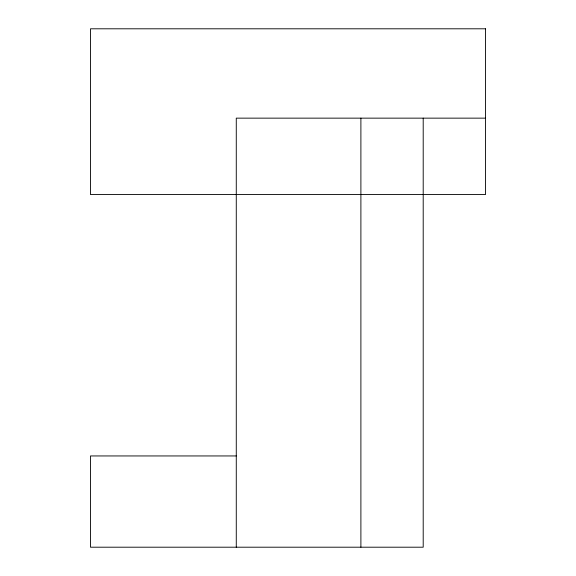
<?xml version="1.0" encoding="UTF-8"?>
<svg xmlns="http://www.w3.org/2000/svg" width="576" height="576" viewBox="0 0 576 576"><rect width="100%" height="100%" fill="white"/><g stroke="black" fill="none" stroke-linecap="round" stroke-linejoin="round"><path stroke-width="0.86" d="M485.51 118.145L236.275 118.145L236.275 547.2M236.275 455.947L90.49 455.947L90.49 547.2L423.202 547.2L423.202 118.145M360.893 118.145L360.893 547.2M485.51 28.8L90.49 28.8L90.49 194.566L485.51 194.566L485.51 28.8"/></g></svg>
